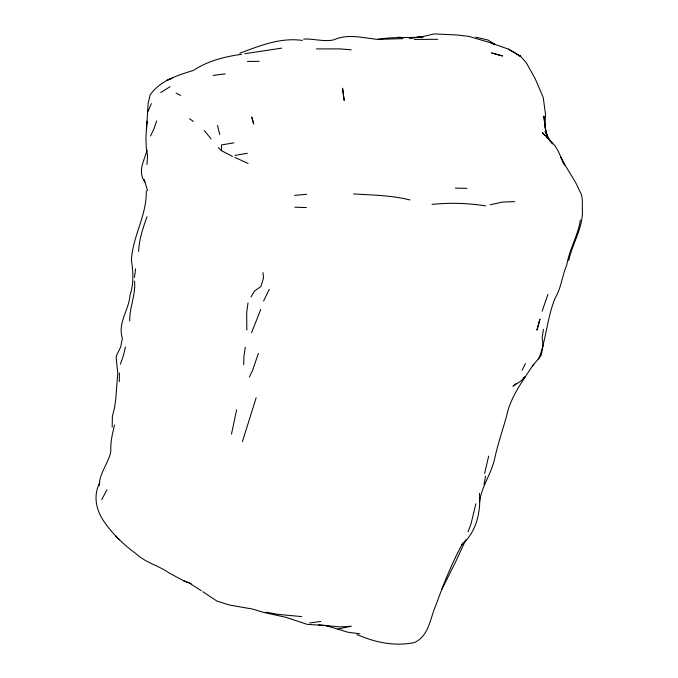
<?xml version="1.0" encoding="UTF-8"?>
<svg xmlns="http://www.w3.org/2000/svg" width="678" height="678" viewBox="0 0 678 678"><rect width="100%" height="100%" fill="white"/><g stroke="black" fill="none" stroke-linecap="round" stroke-linejoin="round"><path stroke-width="1.02" d="M119.32 381.604L119.345 372.892M232.529 156.465L221.494 150.66L221.536 144.923L233.893 142.855M147.05 123.082L147.084 121.15M243.656 364.756L243.987 356.043L245.275 347.221M479.456 493.347C481.049 512.221 476.261 532.349 461.396 545.137M146.558 129.608L148.084 103.742L150.067 95.081C159.788 80.767 177.043 75.546 192.738 70.605L193.399 70.385C207.849 60.935 224.715 56.63 241.622 54.291M146.787 122.837L145.914 138.304L146.228 147.033L147.575 155.779L146.965 164.483M129.727 320.889C129.43 307.32 135.922 294.701 134.541 281.09M138.617 251.411C139.092 239.41 142.99 227.978 147.007 216.782M134.43 277.438L135.634 268.759M248.012 302.854L246.682 312.541L246.834 329.983M543.409 329.288L542.137 337.966L543.171 345.187L541.171 355.374L532.433 366.12M99.259 485.643C99.251 472.905 108.709 463.244 110.819 451.099C110.455 442.251 112.294 433.547 114.599 425.055M479.566 502.067C481.372 486.872 491.177 474.075 494.55 459.142C497.72 444.48 502.584 430.318 506.652 415.902C510.602 396.384 523.196 380.502 533.611 364.12M231.486 434.14L236.622 409.783M484.007 484.753L485.584 476.083M484.66 473.363L488.652 456.099M580.343 219.977C578.046 235.605 569.351 249.292 566.8 264.895C562.172 275.709 561.291 287.862 555.189 298.074C547.044 317.567 546.349 339.466 538.646 359.094M475.88 503.779L471.04 523.789L468.066 531.832M125.455 346.916L123.421 355.577L120.438 364.205M147.033 150.194C144.134 161.059 137.303 171.229 144.846 182.094M568.74 260.505C572.469 242.961 583.605 227.325 582.326 208.765L582.343 200.112L581.622 194.976L575.749 182.738L562.901 161.517L558.274 151.228L554.926 145.601L542.307 132.557L545.078 135.583M242.377 441.742L256.174 397.715M258.386 353.323L252.657 370.18L249.36 377.078M542.137 311.143L547.909 294.413M99.903 482.694C93.072 494.923 95.895 509.288 103.387 520.619L103.471 520.738C112.116 533.535 123.176 544.298 135.617 553.367C145.27 562.706 158.762 565.469 169.381 573.13L183.704 580.8L188.289 582.622M260.75 309.49L251.563 332.669M156.711 120.921L153.796 129.159L150.491 136.007M147.618 112.209L151.389 103.59M463.04 542.722C452.175 562.376 443.717 583.444 436.166 604.573C430.115 617.777 429.335 635.82 414.411 642.549C398.783 645.846 382.57 643.786 367.586 638.642L356.959 634.693M465.845 539.688L455.26 562.638L441.725 589.546M269.268 289.32L263.598 300.998M106.912 489.897L101.742 499.584M522.094 370.205L525.467 363.569M250.979 296.947L254.547 291.031L260.852 286.548L263.539 277.912L263.005 272.641M516.204 383.655L513.009 386.113L520.679 381.189L524.984 376.883L523.391 378.112M160.762 92.555L170.11 86.682M239.792 53.231C259.708 45.748 280.65 37.273 302.354 40.443M490.177 204.731L502.729 202.052L514.56 201.595M324.948 625.345L337.737 629.091L351.365 626.218L340.076 626.913L318.609 624.845M234.986 155.431L247.368 153.279M281.667 48.146L244.809 53.706M309.744 622.98L320.804 621.446M213.07 75.402L225.249 73.86M294.616 195.391L306.651 194.281M547.239 135.634L545.265 127.54L543.832 116.006L545.654 131.532L545.095 123.04L545.527 114.574L543.197 97.318L535.222 78.809L526.408 62.952L520.526 56.215L508.33 49.121L489.906 42.578L468.574 36.324L457.319 35.002L434.318 33.9L421.682 36.832L409.58 38.129L423.436 36.782C408.385 38.383 393.215 36.485 378.214 39.366L402.91 38.629M432.005 204.4C449.904 202.527 467.896 203.103 485.668 205.892M437.734 39.316L414.334 39.426M398.181 37.256L400.588 37.222M303.608 39.07C313.651 38.561 323.592 41.968 333.635 39.909C348.441 33.086 364.018 38.417 379.273 39.46M247.478 61.435L259.191 61.334M316.465 48.909L339.839 48.884L351.212 49.816M455.345 188.137L466.956 188.348M294.82 207.197L306.414 207.57M353.492 193.95C372.366 195.061 391.537 195.315 409.953 199.951M328.262 625.76L307.092 624.336L286.006 617.327L264.191 612.548L252.504 609.047L229.537 605.056L216.935 601.089L202.798 591.682M301.702 616.607L278.099 614.378L265.996 612.183M359.747 633.786L347.822 632.218L337.737 629.091M475.736 37.146L488.041 40.036L495.304 44.655M518.645 55.52L520.526 56.215L516.085 53.943M183.704 580.8L191.179 583.741M491.016 42.833L494.762 44.384M234.876 157.415L248.063 163.449M176.085 93.089L180.704 95.454M516.983 53.969L508.33 49.121M188.789 582.699L201.273 590.665M189.552 118.752L193.383 121.472M218.223 147.592L221.494 150.66M115.404 535.662L119.235 539.807M546.468 137.092L552.706 143.897L549.612 139.871L545.095 131.269L547.087 135.744M204.383 130.659L211.129 138.922M564.766 165.178L562.901 161.517L564.181 164.042M561.231 158.05L564.189 164.025L560.799 157.135M144.211 179.458L147.541 190.645M217.519 125.422L219.748 134.515M112.184 427.165L112.37 416.521L114.523 407.859L115.743 399.181L117.752 373.086L116.141 357.747L116.447 355.619L120.676 347.026L122.387 338.356C117.396 322.906 129.049 309.931 130.049 294.989C133.981 283.641 133.151 271.802 131.43 260.166C132.6 236.368 146.973 215.028 146.27 190.849M539.9 319.287L536.968 330.008L539.9 319.287M171.898 78.317L167.203 80.114L171.898 78.317M491.677 52.977L502.423 55.935L491.677 52.977M253.411 122.82L251.724 116.989L253.716 124.066L253.411 122.82M344.161 100.302L342.56 88.293L344.161 100.302"/></g></svg>
